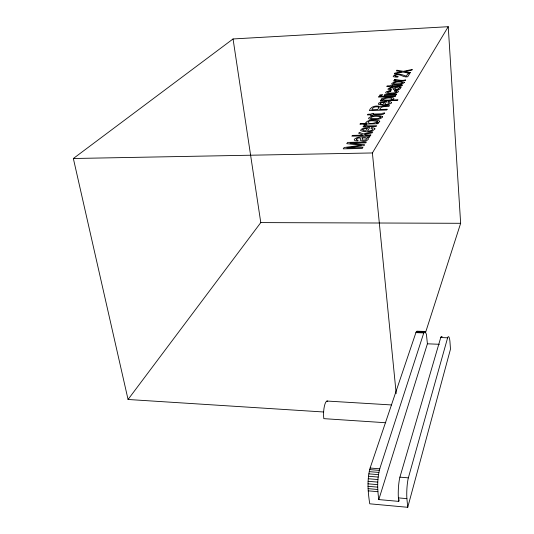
<?xml version="1.0" encoding="UTF-8"?>
<svg xmlns="http://www.w3.org/2000/svg" width="534" height="534" viewBox="0 0 534 534"><rect width="100%" height="100%" fill="white"/><g stroke="black" fill="none" stroke-linecap="round" stroke-linejoin="round"><path stroke-width="0.8" d="M407.742 507.3L406.841 498.035A16.901 3.057 -87 0 1 408.216 478.351L447.699 337.555A13.323 2.056 -88.7 0 1 449.922 341.293L450.489 349.116L407.742 507.3L369.755 503.809C367.906 492.021 366.905 479.692 370.122 468.038L415.906 332.629L416.547 331.474L417.521 331.327M378.8 499.584C377.238 488.824 377.017 477.543 380.295 467.07L423.495 333.797L424.096 332.241L425.037 331.454L426.419 334.271L427.4 343.803L378.8 499.584L398.758 501.386L399.212 499.784M442.125 336.794A13.297 2.136 -88.7 0 0 440.817 337.288L399.772 477.65A16.854 3.177 -86.9 0 0 398.351 497.274L398.758 501.386M425.491 332.729L460.648 223.299L448.24 26.7L233.051 38.955L73.352 158.505L128.06 399.485L323.597 411.988M396.188 393.551L372.392 152.958L448.24 26.7M128.06 399.485L260.779 222.598L233.051 38.955M73.352 158.505L372.392 152.958M260.779 222.598L460.648 223.299M416.874 331.214L425.037 331.454M422.214 331.501L425.344 331.614M416.547 331.474L424.41 331.768M416.22 331.948L424.096 332.241M415.906 332.629L423.796 332.922M440.73 337.541L447.612 337.808M427.4 343.803L439.395 344.296M326.942 401.041L391.462 404.939M385.762 422.741L323.811 418.649A11.214 2.97 -86.8 0 1 324.398 406.147A11.214 2.97 -86.8 0 1 327.709 401.201M370.122 468.038L379.734 468.812M369.695 469.6L379.32 470.381M369.248 471.635L378.893 472.423M368.861 473.865L378.519 474.666M399.899 477.149L408.336 477.843M368.54 476.255L378.206 477.062M368.286 478.744L377.965 479.559M368.106 481.288L377.792 482.109M368.013 483.824L377.705 484.652M368.006 486.294L377.692 487.135M368.08 488.657L377.758 489.498M368.233 490.846L377.912 491.694M398.397 497.888L406.888 498.649M384.694 113.068C382.417 116.465 376.049 113.428 372.785 114.77L372.412 115.337L370.656 115.391L371.037 114.823L367.479 114.937L367.959 114.229L371.504 114.122L371.944 113.462L373.687 113.408L373.253 114.069L381.583 113.809L382.991 113.121L384.694 113.068M394.399 79.493L396.048 80.32L394.039 80.407L393.678 80.948L405.339 80.474L405.7 79.9C401.121 81.308 397.309 79.332 394.399 79.493M396.709 91.654L396.462 92.228A2.543 0.721 -5.8 0 1 394.973 92.769L390.134 93.136L387.45 92.562L387.944 91.915L390.668 91.327L391.055 90.733L386.796 91.548L385.708 92.362L385.708 93.003C389.586 94.311 395.314 94.425 398.518 91.674L398.291 91.167A4.232 1.195 -5.8 0 0 396.729 90.693L394.773 90.593L394.392 91.187L396.709 91.654M362.319 138.306L362.112 139.608L362.84 140.135L365.65 139.908L366.731 138.887L366.217 138.213L364.909 137.919L362.125 137.946L362.319 138.306M364.001 124.916L364.428 125.664L365.757 126.051L363.494 126.111L363.02 126.818L376.203 126.465L376.677 125.717L367.826 125.884L366.257 125.343L366.544 124.616L364.001 124.916M389.773 88.831L389.88 89.365L391.469 89.558L391.095 90.126L388.705 89.972L387.964 89.385L388.091 88.884C390.027 86.194 407.455 86.435 399.258 87.629L400.533 88.45L398.898 89.699L395.38 90.126L393.271 89.565C394.366 87.095 390.768 87.696 389.773 88.831M356.338 139.154L356.398 139.875L358.174 140.175L357.68 140.929L354.99 140.662L354.222 139.855L354.429 139.18C358.574 135.376 365.216 137.912 369.935 136.464L369.381 137.365L367.259 137.785L368.607 138.913C367.125 141.43 362.539 141.684 360.216 140.228C361.965 137.151 357.566 137.558 356.338 139.154M394.966 88.43C394.613 90.286 397.964 89.485 398.805 88.764L398.711 88.17L397.209 87.77L394.76 87.836L394.966 88.43M382.891 99.291L383.052 99.831C396.375 101.687 393.338 95.192 382.891 99.291M381.183 99.204L381.363 99.945L382.377 100.319L380.749 100.379L380.328 101.006L397.543 100.405L397.943 99.758L391.629 99.978C400.106 96.667 382.738 96.654 381.183 99.204M391.576 102.595L391.422 103.122C387.784 105.512 382.304 105.805 378.326 104.197L378.786 103.055L380.442 102.281L386.603 101.513L384.754 104.37C386.496 105.231 392.39 102.508 387.797 102.148L388.211 101.507L388.892 101.54L390.788 101.901L391.576 102.595M402.676 82.57L400.854 83.651L394.386 83.911A2.743 0.754 -5.8 0 1 393.438 83.438C395.641 81.442 400.066 81.635 402.676 82.57M378.993 107.374L377.712 109.563L371.818 109.757C372.752 106.793 376.19 106.393 378.739 107.034L378.993 107.374M374.948 128.874C371.924 132.579 364.815 132.399 360.697 130.59L360.597 130.189C362.452 127.352 366.758 127.9 369.695 127.559L367.552 130.863C369.435 131.838 375.816 128.821 370.936 128.32L371.41 127.579L372.145 127.619L374.147 128.06L374.948 128.874M377.705 121.592L377.618 121.865C365.53 126.898 364.355 118.121 377.705 121.592M395.073 75.741L395.474 76.362L398.184 76.502L397.803 77.07L396.021 77.09L393.845 76.816L393.171 76.228C396.528 72.417 402.369 74.64 406.254 76.208L407.789 73.805L409.611 73.725L407.689 76.756C403.143 78.011 399.379 72.484 395.073 75.741M380.662 117.093L378.579 118.401L371.477 118.608A3.024 0.921 -6 0 1 370.483 118.007C372.832 115.551 377.465 116.218 380.528 116.833L380.662 117.093M379.727 121.352L379.12 122.226L376.69 123.094L378.366 123.047L377.939 123.728L359.943 124.228L360.43 123.514L366.898 123.334L365.717 122.466C369.034 119.236 375.389 119.603 379.574 120.991L379.727 121.352M404.405 82.423C401.715 85.393 396.475 84.612 392.77 84.365A4.953 1.362 -5.8 0 1 391.689 83.591C394.726 80.694 400.433 80.988 404.278 82.089L404.405 82.423M380.141 103.442L380.675 104.17L383.098 104.404L384.52 102.241L381.476 102.675L380.141 103.442M382.571 116.946C379.687 120.424 373.767 119.596 369.668 119.142A5.46 1.662 -6 0 1 368.553 118.174C371.798 114.79 378.299 115.03 382.457 116.539L382.571 116.946M362.686 129.735L363.213 130.583L365.79 130.89L367.425 128.38L364.155 128.854L362.686 129.735M401.061 84.806L399.786 85.407L392.069 85.707L392.443 85.153L390.828 85.213L390.454 85.774L387.17 85.901L386.763 86.501L391.355 86.788L391.676 86.308C390.08 87.089 407.542 85.627 401.061 84.806M362.84 147.564L362.279 148.452L343.242 148.832L344.136 147.511L361.418 145.241L346.753 143.673L347.621 142.404L366.371 141.991L365.83 142.845L349.977 143.172L364.635 144.734L364.061 145.635L346.78 147.911L362.84 147.564M370.823 134.962L370.342 135.716L351.873 136.157L352.387 135.409L363.067 135.149L358.688 133.293L359.349 132.312L363.187 133.947L372.779 131.878L372.151 132.866L364.448 134.468L365.757 135.082L370.823 134.962M387.103 109.263L386.623 110.017L369.308 110.571C370.883 106.112 376.583 105.138 380.448 106.7L382.791 106.032L389.52 105.445L388.946 106.353C385.795 106.967 381.016 105.445 379.667 109.503L387.103 109.263M395.607 95.833L395.207 96.46L378.506 97.068L378.933 96.434L395.607 95.833M396.608 94.258L396.201 94.892L384.12 95.332L384.54 94.698L396.608 94.258M410.332 72.584L409.872 73.318L402.883 72.07L394.292 73.892L394.806 73.138L401.508 71.75L396.335 70.895L396.815 70.188L403.37 71.329L412.328 69.433L411.861 70.168L404.699 71.636L410.332 72.584M382.297 94.778L381.87 95.412L379.574 95.499L380.008 94.865L382.297 94.778"/></g></svg>
